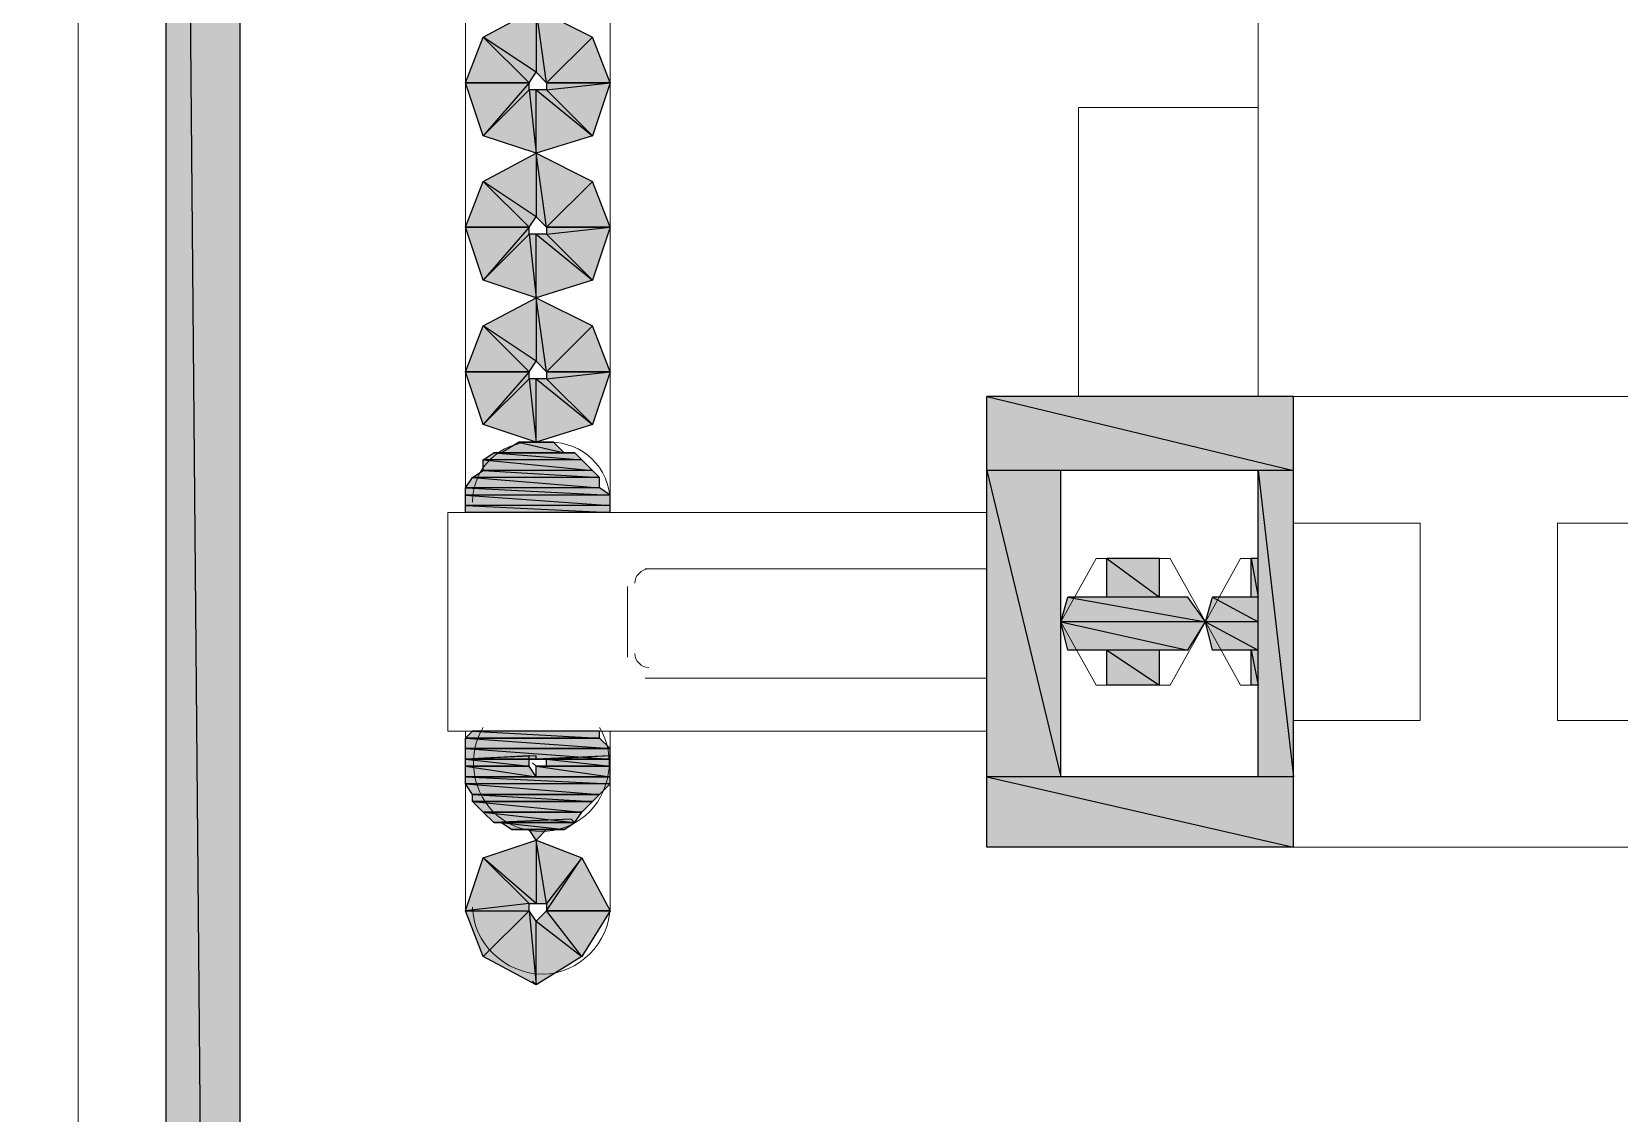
# Model space of a CAD drawing. Header units: millimetres. Extents: x 50 to 186, y -32 to 33.
# Drawn here: x 116.082 to 116.711, y -14.921 to -14.493 of the extents above; entities that cross this region are included whole.
import ezdxf

# ---------------------------------------------------------------- set-up
doc = ezdxf.new("R2010")
doc.units = ezdxf.units.MM
doc.layers.add('Prumada Eletrica', color=40, linetype='Continuous', lineweight=30)

msp = doc.modelspace()

# ---------------------------------------------------------------- hatches: boundary and pattern name
at = {"layer": 'Prumada Eletrica', "true_color": 0x000007}
h = msp.add_hatch(color=7, dxfattribs=at)
h.paths.add_polyline_path([(116.16438, -13.39693), (116.13505, -13.39693), (116.16438, -16.73937)])
h.paths.add_polyline_path([(116.13505, -13.39693), (116.16438, -16.73937), (116.13505, -16.73937)])
h = msp.add_hatch(color=7, dxfattribs=at)
h.paths.add_polyline_path([(116.31104, -14.51294), (116.30406, -14.49478), (116.2859, -14.51294)])
h.paths.add_polyline_path([(116.30406, -14.49478), (116.2859, -14.51294), (116.28171, -14.48361)])
h.paths.add_polyline_path([(116.2859, -14.51294), (116.28171, -14.48361), (116.28171, -14.50875)])
h.paths.add_polyline_path([(116.28171, -14.48361), (116.28171, -14.50875), (116.26076, -14.49478)])
h.paths.add_polyline_path([(116.28171, -14.50875), (116.26076, -14.49478), (116.27892, -14.51294)])
h.paths.add_polyline_path([(116.26076, -14.49478), (116.27892, -14.51294), (116.25378, -14.51294)])
h = msp.add_hatch(color=7, dxfattribs=at)
h.paths.add_polyline_path([(116.25378, -14.51294), (116.27892, -14.51294), (116.26076, -14.53389)])
h.paths.add_polyline_path([(116.27892, -14.51294), (116.26076, -14.53389), (116.27892, -14.51573)])
h.paths.add_polyline_path([(116.26076, -14.53389), (116.27892, -14.51573), (116.28171, -14.54087)])
h.paths.add_polyline_path([(116.27892, -14.51573), (116.28171, -14.54087), (116.28171, -14.51573)])
h.paths.add_polyline_path([(116.28171, -14.54087), (116.28171, -14.51573), (116.30406, -14.53389)])
h.paths.add_polyline_path([(116.28171, -14.51573), (116.30406, -14.53389), (116.2859, -14.51573)])
h.paths.add_polyline_path([(116.30406, -14.53389), (116.2859, -14.51573), (116.31104, -14.51294)])
h.paths.add_polyline_path([(116.2859, -14.51573), (116.31104, -14.51294), (116.2859, -14.51294)])
h = msp.add_hatch(color=7, dxfattribs=at)
h.paths.add_polyline_path([(116.31104, -14.5702), (116.30406, -14.55205), (116.2859, -14.5702)])
h.paths.add_polyline_path([(116.30406, -14.55205), (116.2859, -14.5702), (116.28171, -14.54087)])
h.paths.add_polyline_path([(116.2859, -14.5702), (116.28171, -14.54087), (116.28171, -14.56601)])
h.paths.add_polyline_path([(116.28171, -14.54087), (116.28171, -14.56601), (116.26076, -14.55205)])
h.paths.add_polyline_path([(116.28171, -14.56601), (116.26076, -14.55205), (116.27892, -14.5702)])
h.paths.add_polyline_path([(116.26076, -14.55205), (116.27892, -14.5702), (116.25378, -14.5702)])
h = msp.add_hatch(color=7, dxfattribs=at)
h.paths.add_polyline_path([(116.25378, -14.5702), (116.27892, -14.5702), (116.26076, -14.59116)])
h.paths.add_polyline_path([(116.27892, -14.5702), (116.26076, -14.59116), (116.27892, -14.573)])
h.paths.add_polyline_path([(116.26076, -14.59116), (116.27892, -14.573), (116.28171, -14.59814)])
h.paths.add_polyline_path([(116.27892, -14.573), (116.28171, -14.59814), (116.28171, -14.573)])
h.paths.add_polyline_path([(116.28171, -14.59814), (116.28171, -14.573), (116.30406, -14.59116)])
h.paths.add_polyline_path([(116.28171, -14.573), (116.30406, -14.59116), (116.2859, -14.573)])
h.paths.add_polyline_path([(116.30406, -14.59116), (116.2859, -14.573), (116.31104, -14.5702)])
h.paths.add_polyline_path([(116.2859, -14.573), (116.31104, -14.5702), (116.2859, -14.5702)])
h = msp.add_hatch(color=7, dxfattribs=at)
h.paths.add_polyline_path([(116.31104, -14.62747), (116.30406, -14.60931), (116.2859, -14.62747)])
h.paths.add_polyline_path([(116.30406, -14.60931), (116.2859, -14.62747), (116.28171, -14.59814)])
h.paths.add_polyline_path([(116.2859, -14.62747), (116.28171, -14.59814), (116.28171, -14.62328)])
h.paths.add_polyline_path([(116.28171, -14.59814), (116.28171, -14.62328), (116.26076, -14.60931)])
h.paths.add_polyline_path([(116.28171, -14.62328), (116.26076, -14.60931), (116.27892, -14.62747)])
h.paths.add_polyline_path([(116.26076, -14.60931), (116.27892, -14.62747), (116.25378, -14.62747)])
h = msp.add_hatch(color=7, dxfattribs=at)
h.paths.add_polyline_path([(116.25378, -14.62747), (116.27892, -14.62747), (116.26076, -14.64842)])
h.paths.add_polyline_path([(116.27892, -14.62747), (116.26076, -14.64842), (116.27892, -14.63027)])
h.paths.add_polyline_path([(116.26076, -14.64842), (116.27892, -14.63027), (116.28171, -14.65541)])
h.paths.add_polyline_path([(116.27892, -14.63027), (116.28171, -14.65541), (116.28171, -14.63027)])
h.paths.add_polyline_path([(116.28171, -14.65541), (116.28171, -14.63027), (116.30406, -14.64842)])
h.paths.add_polyline_path([(116.28171, -14.63027), (116.30406, -14.64842), (116.2859, -14.63027)])
h.paths.add_polyline_path([(116.30406, -14.64842), (116.2859, -14.63027), (116.31104, -14.62747)])
h.paths.add_polyline_path([(116.2859, -14.63027), (116.31104, -14.62747), (116.2859, -14.62747)])
h = msp.add_hatch(color=7, dxfattribs=at)
h.paths.add_polyline_path([(116.58201, -14.63725), (116.4605, -14.63725), (116.58201, -14.66658)])
h.paths.add_polyline_path([(116.4605, -14.63725), (116.58201, -14.66658), (116.4605, -14.66658)])
h = msp.add_hatch(color=7, dxfattribs=at)
h.paths.add_polyline_path([(116.29708, -14.6596), (116.26495, -14.6596), (116.29987, -14.66239)])
h.paths.add_polyline_path([(116.26495, -14.6596), (116.29987, -14.66239), (116.26076, -14.66239)])
h = msp.add_hatch(color=7, dxfattribs=at)
h.paths.add_polyline_path([(116.28869, -14.65541), (116.27473, -14.65541), (116.29289, -14.6596)])
h.paths.add_polyline_path([(116.27473, -14.65541), (116.29289, -14.6596), (116.26774, -14.6596)])
h = msp.add_hatch(color=7, dxfattribs=at)
h.paths.add_polyline_path([(116.30406, -14.66658), (116.26076, -14.66658), (116.30685, -14.66937)])
h.paths.add_polyline_path([(116.26076, -14.66658), (116.30685, -14.66937), (116.25657, -14.66937)])
h = msp.add_hatch(color=7, dxfattribs=at)
h.paths.add_polyline_path([(116.29987, -14.66239), (116.26076, -14.66239), (116.30406, -14.66658)])
h.paths.add_polyline_path([(116.26076, -14.66239), (116.30406, -14.66658), (116.26076, -14.66658)])
h = msp.add_hatch(color=7, dxfattribs=at)
h.paths.add_polyline_path([(116.48983, -14.66658), (116.4605, -14.66658), (116.48983, -14.7881)])
h.paths.add_polyline_path([(116.4605, -14.66658), (116.48983, -14.7881), (116.4605, -14.7881)])
h = msp.add_hatch(color=7, dxfattribs=at)
h.paths.add_polyline_path([(116.58201, -14.66658), (116.56805, -14.66658), (116.58201, -14.7881)])
h.paths.add_polyline_path([(116.56805, -14.66658), (116.58201, -14.7881), (116.56805, -14.7881)])
h = msp.add_hatch(color=7, dxfattribs=at)
h.paths.add_polyline_path([(116.30685, -14.66937), (116.25657, -14.66937), (116.30685, -14.67356)])
h.paths.add_polyline_path([(116.25657, -14.66937), (116.30685, -14.67356), (116.25378, -14.67356)])
h = msp.add_hatch(color=7, dxfattribs=at)
h.paths.add_polyline_path([(116.30685, -14.67356), (116.25378, -14.67356), (116.31104, -14.67636)])
h.paths.add_polyline_path([(116.25378, -14.67356), (116.31104, -14.67636), (116.25378, -14.67636)])
h = msp.add_hatch(color=7, dxfattribs=at)
h.paths.add_polyline_path([(116.31104, -14.67636), (116.25378, -14.67636), (116.31104, -14.68055)])
h.paths.add_polyline_path([(116.25378, -14.67636), (116.31104, -14.68055), (116.25378, -14.68055)])
h = msp.add_hatch(color=7, dxfattribs=at)
h.paths.add_polyline_path([(116.31104, -14.68055), (116.25378, -14.68055), (116.31104, -14.68334)])
h.paths.add_polyline_path([(116.25378, -14.68055), (116.31104, -14.68334), (116.25378, -14.68334)])
h = msp.add_hatch(color=7, dxfattribs=at)
h.paths.add_polyline_path([(116.52894, -14.7015), (116.50799, -14.7015), (116.52894, -14.71686)])
h.paths.add_polyline_path([(116.50799, -14.7015), (116.52894, -14.71686), (116.50799, -14.71686)])
h = msp.add_hatch(color=7, dxfattribs=at)
h.paths.add_polyline_path([(116.56805, -14.7015), (116.56525, -14.7015), (116.56805, -14.71686)])
h.paths.add_polyline_path([(116.56525, -14.7015), (116.56805, -14.71686), (116.56525, -14.71686)])
h = msp.add_hatch(color=7, dxfattribs=at)
h.paths.add_polyline_path([(116.54011, -14.71686), (116.49262, -14.71686), (116.5471, -14.72664)])
h.paths.add_polyline_path([(116.49262, -14.71686), (116.5471, -14.72664), (116.48983, -14.72664)])
h = msp.add_hatch(color=7, dxfattribs=at)
h.paths.add_polyline_path([(116.56805, -14.71686), (116.54989, -14.71686), (116.56805, -14.72664)])
h.paths.add_polyline_path([(116.54989, -14.71686), (116.56805, -14.72664), (116.5471, -14.72664)])
h = msp.add_hatch(color=7, dxfattribs=at)
h.paths.add_polyline_path([(116.5471, -14.72664), (116.48983, -14.72664), (116.54011, -14.73782)])
h.paths.add_polyline_path([(116.48983, -14.72664), (116.54011, -14.73782), (116.49262, -14.73782)])
h = msp.add_hatch(color=7, dxfattribs=at)
h.paths.add_polyline_path([(116.56805, -14.72664), (116.5471, -14.72664), (116.56805, -14.73782)])
h.paths.add_polyline_path([(116.5471, -14.72664), (116.56805, -14.73782), (116.54989, -14.73782)])
h = msp.add_hatch(color=7, dxfattribs=at)
h.paths.add_polyline_path([(116.52894, -14.73782), (116.50799, -14.73782), (116.52894, -14.75178)])
h.paths.add_polyline_path([(116.50799, -14.73782), (116.52894, -14.75178), (116.50799, -14.75178)])
h = msp.add_hatch(color=7, dxfattribs=at)
h.paths.add_polyline_path([(116.56805, -14.73782), (116.56525, -14.73782), (116.56805, -14.75178)])
h.paths.add_polyline_path([(116.56525, -14.73782), (116.56805, -14.75178), (116.56525, -14.75178)])
h = msp.add_hatch(color=7, dxfattribs=at)
h.paths.add_polyline_path([(116.30685, -14.76994), (116.25657, -14.76994), (116.30685, -14.77273)])
h.paths.add_polyline_path([(116.25657, -14.76994), (116.30685, -14.77273), (116.25378, -14.77273)])
h.paths.add_polyline_path([(116.30685, -14.77273), (116.25378, -14.77273)])
h.paths.add_polyline_path([(116.25378, -14.77273), (116.30685, -14.77273)])
h = msp.add_hatch(color=7, dxfattribs=at)
h.paths.add_polyline_path([(116.30685, -14.77273), (116.25378, -14.77273), (116.31104, -14.77692)])
h.paths.add_polyline_path([(116.25378, -14.77273), (116.31104, -14.77692), (116.25378, -14.77692)])
h.paths.add_polyline_path([(116.31104, -14.77692), (116.25378, -14.77692)])
h.paths.add_polyline_path([(116.25378, -14.77692), (116.31104, -14.77692)])
h = msp.add_hatch(color=7, dxfattribs=at)
h.paths.add_polyline_path([(116.31104, -14.77692), (116.25378, -14.77692), (116.31104, -14.78111)])
h.paths.add_polyline_path([(116.25378, -14.77692), (116.31104, -14.78111), (116.25378, -14.78111)])
h = msp.add_hatch(color=7, dxfattribs=at)
h.paths.add_polyline_path([(116.25378, -14.78111), (116.28171, -14.78111), (116.28171, -14.77972)])
h.paths.add_polyline_path([(116.28171, -14.78111), (116.28171, -14.77972), (116.25378, -14.78111)])
h = msp.add_hatch(color=7, dxfattribs=at)
h.paths.add_polyline_path([(116.27892, -14.78111), (116.27892, -14.77972), (116.25378, -14.78111)])
h.paths.add_polyline_path([(116.27892, -14.78111), (116.25378, -14.78111), (116.28171, -14.78111)])
h = msp.add_hatch(color=7, dxfattribs=at)
h.paths.add_polyline_path([(116.25378, -14.78111), (116.27892, -14.78111), (116.27892, -14.77972)])
h.paths.add_polyline_path([(116.27892, -14.78111), (116.27892, -14.77972), (116.25378, -14.78111)])
h = msp.add_hatch(color=7, dxfattribs=at)
h.paths.add_polyline_path([(116.25378, -14.78111), (116.27892, -14.78111), (116.27892, -14.77972)])
h.paths.add_polyline_path([(116.27892, -14.78111), (116.27892, -14.77972), (116.25378, -14.78111)])
h = msp.add_hatch(color=7, dxfattribs=at)
h.paths.add_polyline_path([(116.25378, -14.78111), (116.27892, -14.78111), (116.27892, -14.77972)])
h.paths.add_polyline_path([(116.27892, -14.78111), (116.27892, -14.77972), (116.25378, -14.78111)])
h = msp.add_hatch(color=7, dxfattribs=at)
h.paths.add_polyline_path([(116.25378, -14.78111), (116.27892, -14.78111), (116.27892, -14.77972)])
h.paths.add_polyline_path([(116.27892, -14.78111), (116.27892, -14.77972), (116.25378, -14.78111)])
h.paths.add_polyline_path([(116.27892, -14.78111), (116.25378, -14.78111)])
h.paths.add_polyline_path([(116.25378, -14.78111), (116.27892, -14.78111), (116.27892, -14.77972)])
h = msp.add_hatch(color=7, dxfattribs=at)
h.paths.add_polyline_path([(116.25378, -14.78111), (116.27892, -14.78111), (116.27892, -14.77972)])
h.paths.add_polyline_path([(116.27892, -14.78111), (116.27892, -14.77972), (116.25378, -14.78111)])
h = msp.add_hatch(color=7, dxfattribs=at)
h.paths.add_polyline_path([(116.28171, -14.78111), (116.31104, -14.78111), (116.31104, -14.77972)])
h.paths.add_polyline_path([(116.31104, -14.78111), (116.31104, -14.77972), (116.28171, -14.78111)])
h = msp.add_hatch(color=7, dxfattribs=at)
h.paths.add_polyline_path([(116.28171, -14.78111), (116.31104, -14.78111), (116.31104, -14.77972)])
h.paths.add_polyline_path([(116.31104, -14.78111), (116.31104, -14.77972), (116.28171, -14.78111)])
h = msp.add_hatch(color=7, dxfattribs=at)
h.paths.add_polyline_path([(116.28171, -14.78111), (116.31104, -14.78111), (116.31104, -14.77972)])
h.paths.add_polyline_path([(116.31104, -14.78111), (116.31104, -14.77972), (116.28171, -14.78111)])
h = msp.add_hatch(color=7, dxfattribs=at)
h.paths.add_polyline_path([(116.2859, -14.78111), (116.31104, -14.78111), (116.31104, -14.77972)])
h.paths.add_polyline_path([(116.31104, -14.78111), (116.31104, -14.77972), (116.2859, -14.78111)])
h = msp.add_hatch(color=7, dxfattribs=at)
h.paths.add_polyline_path([(116.2859, -14.78111), (116.31104, -14.78111), (116.31104, -14.77972)])
h.paths.add_polyline_path([(116.31104, -14.78111), (116.31104, -14.77972), (116.2859, -14.78111)])
h = msp.add_hatch(color=7, dxfattribs=at)
h.paths.add_polyline_path([(116.2859, -14.78111), (116.31104, -14.78111), (116.31104, -14.77972)])
h.paths.add_polyline_path([(116.31104, -14.78111), (116.31104, -14.77972), (116.2859, -14.78111)])
h = msp.add_hatch(color=7, dxfattribs=at)
h.paths.add_polyline_path([(116.27892, -14.78111), (116.25378, -14.78111), (116.27892, -14.78391)])
h.paths.add_polyline_path([(116.25378, -14.78111), (116.27892, -14.78391), (116.25378, -14.78391)])
h = msp.add_hatch(color=7, dxfattribs=at)
h.paths.add_polyline_path([(116.27892, -14.78391), (116.25378, -14.78391), (116.28171, -14.7881)])
h.paths.add_polyline_path([(116.25378, -14.78391), (116.28171, -14.7881), (116.25378, -14.7881)])
h = msp.add_hatch(color=7, dxfattribs=at)
h.paths.add_polyline_path([(116.31104, -14.78391), (116.28171, -14.78391), (116.31104, -14.7881)])
h.paths.add_polyline_path([(116.28171, -14.78391), (116.31104, -14.7881), (116.28171, -14.7881)])
h = msp.add_hatch(color=7, dxfattribs=at)
h.paths.add_polyline_path([(116.31104, -14.78111), (116.2859, -14.78111), (116.31104, -14.78391)])
h.paths.add_polyline_path([(116.2859, -14.78111), (116.31104, -14.78391), (116.2859, -14.78391)])
h = msp.add_hatch(color=7, dxfattribs=at)
h.paths.add_polyline_path([(116.31104, -14.7881), (116.25378, -14.7881), (116.31104, -14.79089)])
h.paths.add_polyline_path([(116.25378, -14.7881), (116.31104, -14.79089), (116.25378, -14.79089)])
h = msp.add_hatch(color=7, dxfattribs=at)
h.paths.add_polyline_path([(116.31104, -14.79089), (116.25378, -14.79089), (116.30685, -14.79508)])
h.paths.add_polyline_path([(116.25378, -14.79089), (116.30685, -14.79508), (116.25657, -14.79508)])
h.paths.add_polyline_path([(116.30685, -14.79508), (116.25657, -14.79508)])
h.paths.add_polyline_path([(116.25657, -14.79508), (116.30685, -14.79508)])
h = msp.add_hatch(color=7, dxfattribs=at)
h.paths.add_polyline_path([(116.58201, -14.7881), (116.4605, -14.7881), (116.58201, -14.81603)])
h.paths.add_polyline_path([(116.4605, -14.7881), (116.58201, -14.81603), (116.4605, -14.81603)])
h = msp.add_hatch(color=7, dxfattribs=at)
h.paths.add_polyline_path([(116.30685, -14.79508), (116.25657, -14.79508), (116.30406, -14.79788)])
h.paths.add_polyline_path([(116.25657, -14.79508), (116.30406, -14.79788), (116.25657, -14.79788)])
h.paths.add_polyline_path([(116.30406, -14.79788), (116.25657, -14.79788)])
h.paths.add_polyline_path([(116.25657, -14.79788), (116.30406, -14.79788)])
h = msp.add_hatch(color=7, dxfattribs=at)
h.paths.add_polyline_path([(116.30406, -14.79788), (116.25657, -14.79788), (116.29987, -14.80207)])
h.paths.add_polyline_path([(116.25657, -14.79788), (116.29987, -14.80207), (116.26076, -14.80207)])
h.paths.add_polyline_path([(116.29987, -14.80207), (116.26076, -14.80207)])
h.paths.add_polyline_path([(116.26076, -14.80207), (116.29987, -14.80207)])
h = msp.add_hatch(color=7, dxfattribs=at)
h.paths.add_polyline_path([(116.29987, -14.80207), (116.26076, -14.80207), (116.29708, -14.80626)])
h.paths.add_polyline_path([(116.26076, -14.80207), (116.29708, -14.80626), (116.26495, -14.80626)])
h.paths.add_polyline_path([(116.29708, -14.80626), (116.26495, -14.80626), (116.26774, -14.80626)])
msp.add_hatch(color=7, dxfattribs=at).paths.add_polyline_path([(116.26495, -14.80626), (116.29708, -14.80626), (116.29568, -14.80486)])
h = msp.add_hatch(color=7, dxfattribs=at)
h.paths.add_polyline_path([(116.29708, -14.80626), (116.26774, -14.80626), (116.29289, -14.80905)])
h.paths.add_polyline_path([(116.26774, -14.80626), (116.29289, -14.80905), (116.27193, -14.80905)])
h.paths.add_polyline_path([(116.29289, -14.80905), (116.27193, -14.80905)])
h.paths.add_polyline_path([(116.27193, -14.80905), (116.29289, -14.80905)])
h = msp.add_hatch(color=7, dxfattribs=at)
h.paths.add_polyline_path([(116.27473, -14.80905), (116.27892, -14.80905), (116.2859, -14.80905)])
h.paths.add_polyline_path([(116.27892, -14.80905), (116.2859, -14.80905), (116.28171, -14.81324)])
h = msp.add_hatch(color=7, dxfattribs=at)
h.paths.add_polyline_path([(116.31104, -14.84118), (116.2859, -14.84118), (116.29987, -14.82022)])
h.paths.add_polyline_path([(116.2859, -14.84118), (116.29987, -14.82022), (116.2859, -14.83838)])
h.paths.add_polyline_path([(116.29987, -14.82022), (116.2859, -14.83838), (116.28171, -14.81324)])
h.paths.add_polyline_path([(116.2859, -14.83838), (116.28171, -14.81324), (116.28171, -14.83838)])
h.paths.add_polyline_path([(116.28171, -14.81324), (116.28171, -14.83838), (116.26076, -14.82022)])
h.paths.add_polyline_path([(116.28171, -14.83838), (116.26076, -14.82022), (116.27892, -14.83838)])
h.paths.add_polyline_path([(116.26076, -14.82022), (116.27892, -14.83838), (116.25378, -14.84118)])
h.paths.add_polyline_path([(116.27892, -14.83838), (116.25378, -14.84118), (116.27892, -14.84118)])
h.paths.add_polyline_path([(116.25378, -14.84118), (116.27892, -14.84118), (116.26076, -14.85933)])
h = msp.add_hatch(color=7, dxfattribs=at)
h.paths.add_polyline_path([(116.26076, -14.85933), (116.27892, -14.84118), (116.28171, -14.87051)])
h.paths.add_polyline_path([(116.27892, -14.84118), (116.28171, -14.87051), (116.28171, -14.84537)])
h.paths.add_polyline_path([(116.28171, -14.87051), (116.28171, -14.84537), (116.29987, -14.85933)])
h.paths.add_polyline_path([(116.28171, -14.84537), (116.29987, -14.85933), (116.2859, -14.84118)])
h.paths.add_polyline_path([(116.29987, -14.85933), (116.2859, -14.84118), (116.31104, -14.84118)])

# ---------------------------------------------------------------- linework, layer by layer
at = {"layer": 'Prumada Eletrica', "color": 7, "linetype": 'Continuous', "lineweight": 20, "true_color": 0x000007}
for points in [[(114.24803, -13.03237), (116.10013, -13.03237), (116.10013, -16.73937), (114.24803, -16.73937)], [(116.10013, -13.03237), (117.95223, -13.03237), (117.95223, -16.73937), (116.10013, -16.73937)], [(117.02618, -14.63725), (117.60165, -14.63725), (117.60165, -14.81603), (116.4605, -14.81603), (116.4605, -14.63725)], [(116.58201, -14.76575), (116.6323, -14.76575), (116.6323, -14.68753), (116.58201, -14.68753)], [(116.68677, -14.76575), (116.73566, -14.76575), (116.73566, -14.68753), (116.68677, -14.68753)], [(116.5038, -14.7015), (116.48983, -14.72664), (116.5038, -14.75178), (116.53313, -14.75178), (116.5471, -14.72664), (116.53313, -14.7015)]]:
    msp.add_lwpolyline(points, close=True, dxfattribs=at)
for points in [[(116.16438, -16.73937), (116.16438, -13.18183), (116.16438, -13.18183)], [(116.10013, -13.26144), (116.10013, -16.73937), (114.24803, -16.73937), (114.24803, -13.26144)], [(117.95223, -13.26144), (117.95223, -16.73937), (116.10013, -16.73937), (116.10013, -13.26144)], [(116.13505, -13.39693), (116.13505, -16.73937), (116.16438, -16.73937), (116.12108, -16.73937)], [(116.25378, -14.68334), (116.25378, -13.77545), (116.25378, -13.77545)], [(116.31104, -13.77545), (116.31104, -14.68334), (116.31104, -14.68334)], [(116.56805, -14.63725), (116.56805, -14.29085), (116.56805, -14.29085)], [(116.49681, -14.63725), (116.49681, -14.52271), (116.56805, -14.52271)], [(116.58201, -14.63725), (116.58201, -14.81603), (116.58201, -14.81603)], [(116.2859, -14.65541), (116.28171, -14.65541), (116.27892, -14.65541)], [(116.56805, -14.66658), (116.48983, -14.66658), (116.48983, -14.7881), (116.56805, -14.7881)], [(116.56805, -14.66658), (116.56805, -14.7881), (116.56805, -14.7881)], [(116.4605, -14.68334), (116.24679, -14.68334), (116.24679, -14.76994), (116.4605, -14.76994)], [(116.24679, -14.68334), (116.35434, -14.68334), (116.35434, -14.68334)], [(116.25378, -14.68055), (116.25378, -14.68334), (116.25378, -14.68334)], [(116.31104, -14.68334), (116.31104, -14.68055), (116.31104, -14.68055)], [(116.50799, -14.7015), (116.50799, -14.71686), (116.50799, -14.71686)], [(116.52894, -14.7015), (116.52894, -14.71686), (116.52894, -14.71686)], [(116.56805, -14.7015), (116.56106, -14.7015), (116.5471, -14.72664), (116.56106, -14.75178), (116.56805, -14.75178)], [(116.56106, -14.7015), (116.56525, -14.7015), (116.56525, -14.71686)], [(116.32501, -14.70569), (116.4605, -14.70569), (116.4605, -14.70569)], [(116.31803, -14.74061), (116.31803, -14.71267), (116.31803, -14.71267)], [(116.49262, -14.71686), (116.50799, -14.71686), (116.50799, -14.71686)], [(116.52894, -14.71686), (116.54011, -14.71686), (116.54011, -14.71686)], [(116.54989, -14.71686), (116.56525, -14.71686), (116.56525, -14.71686)], [(116.49262, -14.73782), (116.50799, -14.73782), (116.50799, -14.73782)], [(116.50799, -14.73782), (116.50799, -14.75178), (116.50799, -14.75178)], [(116.52894, -14.73782), (116.52894, -14.75178), (116.52894, -14.75178)], [(116.52894, -14.73782), (116.54011, -14.73782), (116.54011, -14.73782)], [(116.54989, -14.73782), (116.56525, -14.73782), (116.56525, -14.73782)], [(116.56525, -14.73782), (116.56525, -14.75178), (116.56525, -14.75178)], [(116.4605, -14.74899), (116.32501, -14.74899), (116.32501, -14.74899)], [(116.25378, -14.84118), (116.25378, -14.76994), (116.25378, -14.76994)], [(116.31104, -14.76994), (116.31104, -14.84118), (116.31104, -14.84118)], [(116.28171, -14.78391), (116.28031, -14.78251), (116.28031, -14.78251)], [(116.28171, -14.87051), (116.28031, -14.86911), (116.28031, -14.86911)]]:
    msp.add_lwpolyline(points, dxfattribs=at)
at = {"layer": 'Prumada Eletrica', "color": 7, "linetype": 'Continuous', "lineweight": -2, "true_color": 0x000007}
for points in [[(116.16438, -13.39693), (116.13505, -13.39693), (116.16438, -16.73937)], [(116.13505, -13.39693), (116.16438, -16.73937), (116.13505, -16.73937)], [(116.28171, -14.48361), (116.28171, -14.50875), (116.26076, -14.49478)], [(116.30406, -14.49478), (116.2859, -14.51294), (116.28171, -14.48361)], [(116.2859, -14.51294), (116.28171, -14.48361), (116.28171, -14.50875)], [(116.26076, -14.49478), (116.27892, -14.51294), (116.25378, -14.51294)], [(116.28171, -14.50875), (116.26076, -14.49478), (116.27892, -14.51294)], [(116.31104, -14.51294), (116.30406, -14.49478), (116.2859, -14.51294)], [(116.25378, -14.51294), (116.27892, -14.51294), (116.26076, -14.53389)], [(116.27892, -14.51294), (116.26076, -14.53389), (116.27892, -14.51573)], [(116.30406, -14.53389), (116.2859, -14.51573), (116.31104, -14.51294)], [(116.2859, -14.51573), (116.31104, -14.51294), (116.2859, -14.51294)], [(116.26076, -14.53389), (116.27892, -14.51573), (116.28171, -14.54087)], [(116.27892, -14.51573), (116.28171, -14.54087), (116.28171, -14.51573)], [(116.28171, -14.54087), (116.28171, -14.51573), (116.30406, -14.53389)], [(116.28171, -14.51573), (116.30406, -14.53389), (116.2859, -14.51573)], [(116.28171, -14.54087), (116.28171, -14.56601), (116.26076, -14.55205)], [(116.30406, -14.55205), (116.2859, -14.5702), (116.28171, -14.54087)], [(116.2859, -14.5702), (116.28171, -14.54087), (116.28171, -14.56601)], [(116.26076, -14.55205), (116.27892, -14.5702), (116.25378, -14.5702)], [(116.28171, -14.56601), (116.26076, -14.55205), (116.27892, -14.5702)], [(116.31104, -14.5702), (116.30406, -14.55205), (116.2859, -14.5702)], [(116.25378, -14.5702), (116.27892, -14.5702), (116.26076, -14.59116)], [(116.27892, -14.5702), (116.26076, -14.59116), (116.27892, -14.573)], [(116.30406, -14.59116), (116.2859, -14.573), (116.31104, -14.5702)], [(116.2859, -14.573), (116.31104, -14.5702), (116.2859, -14.5702)], [(116.26076, -14.59116), (116.27892, -14.573), (116.28171, -14.59814)], [(116.27892, -14.573), (116.28171, -14.59814), (116.28171, -14.573)], [(116.28171, -14.59814), (116.28171, -14.573), (116.30406, -14.59116)], [(116.28171, -14.573), (116.30406, -14.59116), (116.2859, -14.573)], [(116.28171, -14.59814), (116.28171, -14.62328), (116.26076, -14.60931)], [(116.30406, -14.60931), (116.2859, -14.62747), (116.28171, -14.59814)], [(116.2859, -14.62747), (116.28171, -14.59814), (116.28171, -14.62328)], [(116.26076, -14.60931), (116.27892, -14.62747), (116.25378, -14.62747)], [(116.28171, -14.62328), (116.26076, -14.60931), (116.27892, -14.62747)], [(116.31104, -14.62747), (116.30406, -14.60931), (116.2859, -14.62747)], [(116.25378, -14.62747), (116.27892, -14.62747), (116.26076, -14.64842)], [(116.27892, -14.62747), (116.26076, -14.64842), (116.27892, -14.63027)], [(116.30406, -14.64842), (116.2859, -14.63027), (116.31104, -14.62747)], [(116.2859, -14.63027), (116.31104, -14.62747), (116.2859, -14.62747)], [(116.26076, -14.64842), (116.27892, -14.63027), (116.28171, -14.65541)], [(116.27892, -14.63027), (116.28171, -14.65541), (116.28171, -14.63027)], [(116.28171, -14.65541), (116.28171, -14.63027), (116.30406, -14.64842)], [(116.28171, -14.63027), (116.30406, -14.64842), (116.2859, -14.63027)], [(116.58201, -14.63725), (116.4605, -14.63725), (116.58201, -14.66658)], [(116.4605, -14.63725), (116.58201, -14.66658), (116.4605, -14.66658)], [(116.26495, -14.6596), (116.29987, -14.66239), (116.26076, -14.66239)], [(116.26774, -14.6596), (116.29708, -14.6596), (116.26495, -14.6596)], [(116.29708, -14.6596), (116.26495, -14.6596), (116.29987, -14.66239)], [(116.27473, -14.65541), (116.29289, -14.6596), (116.26774, -14.6596)], [(116.29289, -14.6596), (116.26774, -14.6596), (116.29708, -14.6596)], [(116.27892, -14.65541), (116.28869, -14.65541), (116.27473, -14.65541)], [(116.28869, -14.65541), (116.27473, -14.65541), (116.29289, -14.6596)], [(116.2859, -14.65541), (116.27892, -14.65541), (116.28869, -14.65541)], [(116.26076, -14.66658), (116.30685, -14.66937), (116.25657, -14.66937)], [(116.29987, -14.66239), (116.26076, -14.66239), (116.30406, -14.66658)], [(116.26076, -14.66239), (116.30406, -14.66658), (116.26076, -14.66658)], [(116.30406, -14.66658), (116.26076, -14.66658), (116.30685, -14.66937)], [(116.48983, -14.66658), (116.4605, -14.66658), (116.48983, -14.7881)], [(116.4605, -14.66658), (116.48983, -14.7881), (116.4605, -14.7881)], [(116.58201, -14.66658), (116.56805, -14.66658), (116.58201, -14.7881)], [(116.56805, -14.66658), (116.58201, -14.7881), (116.56805, -14.7881)], [(116.25657, -14.66937), (116.30685, -14.67356), (116.25378, -14.67356)], [(116.30685, -14.66937), (116.25657, -14.66937), (116.30685, -14.67356)], [(116.30685, -14.67356), (116.25378, -14.67356), (116.31104, -14.67636)], [(116.25378, -14.67356), (116.31104, -14.67636), (116.25378, -14.67636)], [(116.31104, -14.67636), (116.25378, -14.67636), (116.31104, -14.68055)], [(116.25378, -14.67636), (116.31104, -14.68055), (116.25378, -14.68055)], [(116.31104, -14.68055), (116.25378, -14.68055), (116.31104, -14.68334)], [(116.25378, -14.68055), (116.31104, -14.68334), (116.25378, -14.68334)], [(116.52894, -14.7015), (116.50799, -14.7015), (116.52894, -14.71686)], [(116.50799, -14.7015), (116.52894, -14.71686), (116.50799, -14.71686)], [(116.56805, -14.7015), (116.56525, -14.7015), (116.56805, -14.71686)], [(116.56525, -14.7015), (116.56805, -14.71686), (116.56525, -14.71686)], [(116.49262, -14.71686), (116.5471, -14.72664), (116.48983, -14.72664)], [(116.54011, -14.71686), (116.49262, -14.71686), (116.5471, -14.72664)], [(116.54989, -14.71686), (116.56805, -14.72664), (116.5471, -14.72664)], [(116.56805, -14.71686), (116.54989, -14.71686), (116.56805, -14.72664)], [(116.5471, -14.72664), (116.48983, -14.72664), (116.54011, -14.73782)], [(116.48983, -14.72664), (116.54011, -14.73782), (116.49262, -14.73782)], [(116.56805, -14.72664), (116.5471, -14.72664), (116.56805, -14.73782)], [(116.5471, -14.72664), (116.56805, -14.73782), (116.54989, -14.73782)], [(116.52894, -14.73782), (116.50799, -14.73782), (116.52894, -14.75178)], [(116.50799, -14.73782), (116.52894, -14.75178), (116.50799, -14.75178)], [(116.56805, -14.73782), (116.56525, -14.73782), (116.56805, -14.75178)], [(116.56525, -14.73782), (116.56805, -14.75178), (116.56525, -14.75178)], [(116.25657, -14.76994), (116.30685, -14.77273), (116.25378, -14.77273)], [(116.30685, -14.77273), (116.25378, -14.77273)], [(116.25378, -14.77273), (116.30685, -14.77273), (116.30685, -14.77273)], [(116.30685, -14.77273), (116.25378, -14.77273), (116.31104, -14.77692)], [(116.25378, -14.77273), (116.31104, -14.77692), (116.25378, -14.77692)], [(116.30685, -14.76994), (116.25657, -14.76994), (116.30685, -14.77273)], [(116.31104, -14.77692), (116.25378, -14.77692)], [(116.25378, -14.77692), (116.31104, -14.77692), (116.31104, -14.77692)], [(116.31104, -14.77692), (116.25378, -14.77692), (116.31104, -14.78111)], [(116.25378, -14.77692), (116.31104, -14.78111), (116.25378, -14.78111)], [(116.25378, -14.78111), (116.28171, -14.78111), (116.28171, -14.77972)], [(116.28171, -14.78111), (116.28171, -14.77972), (116.25378, -14.78111)], [(116.27892, -14.78111), (116.27892, -14.77972), (116.25378, -14.78111)], [(116.25378, -14.78111), (116.27892, -14.78111), (116.27892, -14.77972)], [(116.27892, -14.78111), (116.27892, -14.77972), (116.25378, -14.78111)], [(116.25378, -14.78111), (116.27892, -14.78111), (116.27892, -14.77972)], [(116.27892, -14.78111), (116.27892, -14.77972), (116.25378, -14.78111)], [(116.25378, -14.78111), (116.27892, -14.78111), (116.27892, -14.77972)], [(116.27892, -14.78111), (116.27892, -14.77972), (116.25378, -14.78111)], [(116.25378, -14.78111), (116.27892, -14.78111), (116.27892, -14.77972)], [(116.27892, -14.78111), (116.27892, -14.77972), (116.25378, -14.78111)], [(116.25378, -14.78111), (116.27892, -14.78111), (116.27892, -14.77972)], [(116.25378, -14.78111), (116.27892, -14.78111), (116.27892, -14.77972)], [(116.27892, -14.78111), (116.27892, -14.77972), (116.25378, -14.78111)], [(116.28171, -14.78111), (116.31104, -14.78111), (116.31104, -14.77972)], [(116.31104, -14.78111), (116.31104, -14.77972), (116.28171, -14.78111)], [(116.28171, -14.78111), (116.31104, -14.78111), (116.31104, -14.77972)], [(116.31104, -14.78111), (116.31104, -14.77972), (116.28171, -14.78111)], [(116.28171, -14.78111), (116.31104, -14.78111), (116.31104, -14.77972)], [(116.31104, -14.78111), (116.31104, -14.77972), (116.28171, -14.78111)], [(116.2859, -14.78111), (116.31104, -14.78111), (116.31104, -14.77972)], [(116.31104, -14.78111), (116.31104, -14.77972), (116.2859, -14.78111)], [(116.2859, -14.78111), (116.31104, -14.78111), (116.31104, -14.77972)], [(116.31104, -14.78111), (116.31104, -14.77972), (116.2859, -14.78111)], [(116.2859, -14.78111), (116.31104, -14.78111), (116.31104, -14.77972)], [(116.31104, -14.78111), (116.31104, -14.77972), (116.2859, -14.78111)], [(116.27892, -14.78111), (116.25378, -14.78111), (116.28171, -14.78111)], [(116.27892, -14.78111), (116.25378, -14.78111)], [(116.27892, -14.78111), (116.25378, -14.78111), (116.27892, -14.78391)], [(116.25378, -14.78111), (116.27892, -14.78391), (116.25378, -14.78391)], [(116.25378, -14.78391), (116.27892, -14.78391), (116.27892, -14.78391)], [(116.27892, -14.78391), (116.27892, -14.78391), (116.25378, -14.78391)], [(116.27892, -14.78391), (116.25378, -14.78391)], [(116.25378, -14.78391), (116.27892, -14.78391), (116.27892, -14.78391)], [(116.25378, -14.78391), (116.27892, -14.78391), (116.27892, -14.78391)], [(116.27892, -14.78391), (116.27892, -14.78391), (116.25378, -14.78391)], [(116.25378, -14.78391), (116.27892, -14.78391), (116.27892, -14.78391)], [(116.27892, -14.78391), (116.27892, -14.78391), (116.25378, -14.78391)], [(116.25378, -14.78391), (116.27892, -14.78391), (116.27892, -14.78391)], [(116.27892, -14.78391), (116.27892, -14.78391), (116.25378, -14.78391)], [(116.25378, -14.78391), (116.27892, -14.78391), (116.27892, -14.78391)], [(116.27892, -14.78391), (116.27892, -14.78391), (116.25378, -14.78391)], [(116.25378, -14.78391), (116.27892, -14.78391), (116.27892, -14.78391)], [(116.27892, -14.78391), (116.27892, -14.78391), (116.25378, -14.78391)], [(116.27892, -14.78391), (116.25378, -14.78391), (116.28171, -14.7881)], [(116.25378, -14.78391), (116.28171, -14.7881), (116.25378, -14.7881)], [(116.31104, -14.78111), (116.28171, -14.78111)], [(116.28171, -14.78111), (116.31104, -14.78111), (116.2859, -14.78111)], [(116.2859, -14.78391), (116.31104, -14.78391), (116.28171, -14.78391)], [(116.28171, -14.78391), (116.31104, -14.78391), (116.31104, -14.78391)], [(116.31104, -14.78391), (116.31104, -14.78391), (116.28171, -14.78391)], [(116.31104, -14.78391), (116.28171, -14.78391), (116.31104, -14.7881)], [(116.28171, -14.78391), (116.31104, -14.7881), (116.28171, -14.7881)], [(116.31104, -14.78111), (116.2859, -14.78111), (116.31104, -14.78391)], [(116.2859, -14.78111), (116.31104, -14.78391), (116.2859, -14.78391)], [(116.2859, -14.78391), (116.31104, -14.78391), (116.31104, -14.78391)], [(116.31104, -14.78391), (116.31104, -14.78391), (116.2859, -14.78391)], [(116.2859, -14.78391), (116.31104, -14.78391), (116.31104, -14.78391)], [(116.31104, -14.78391), (116.31104, -14.78391), (116.2859, -14.78391)], [(116.2859, -14.78391), (116.31104, -14.78391), (116.31104, -14.78391)], [(116.31104, -14.78391), (116.31104, -14.78391), (116.2859, -14.78391)], [(116.31104, -14.78391), (116.2859, -14.78391)], [(116.2859, -14.78391), (116.31104, -14.78391), (116.31104, -14.78391)], [(116.2859, -14.78391), (116.31104, -14.78391), (116.31104, -14.78391)], [(116.31104, -14.78391), (116.31104, -14.78391), (116.2859, -14.78391)], [(116.31104, -14.78391), (116.2859, -14.78391)], [(116.25378, -14.7881), (116.28171, -14.7881), (116.28171, -14.7881)], [(116.28171, -14.7881), (116.28171, -14.7881), (116.25378, -14.7881)], [(116.25378, -14.7881), (116.31104, -14.7881), (116.31104, -14.7881)], [(116.31104, -14.7881), (116.31104, -14.7881), (116.25378, -14.7881)], [(116.31104, -14.7881), (116.25378, -14.7881), (116.31104, -14.79089)], [(116.25378, -14.7881), (116.31104, -14.79089), (116.25378, -14.79089)], [(116.31104, -14.79089), (116.25378, -14.79089), (116.30685, -14.79508)], [(116.25378, -14.79089), (116.30685, -14.79508), (116.25657, -14.79508)], [(116.28171, -14.7881), (116.31104, -14.7881), (116.31104, -14.7881)], [(116.31104, -14.7881), (116.31104, -14.7881), (116.28171, -14.7881)], [(116.58201, -14.7881), (116.4605, -14.7881), (116.58201, -14.81603)], [(116.4605, -14.7881), (116.58201, -14.81603), (116.4605, -14.81603)], [(116.30685, -14.79508), (116.25657, -14.79508)], [(116.25657, -14.79508), (116.30685, -14.79508), (116.30685, -14.79508)], [(116.30685, -14.79508), (116.25657, -14.79508), (116.30406, -14.79788)], [(116.25657, -14.79508), (116.30406, -14.79788), (116.25657, -14.79788)], [(116.30406, -14.79788), (116.25657, -14.79788)], [(116.25657, -14.79788), (116.30406, -14.79788), (116.30406, -14.79788)], [(116.30406, -14.79788), (116.25657, -14.79788), (116.29987, -14.80207)], [(116.25657, -14.79788), (116.29987, -14.80207), (116.26076, -14.80207)], [(116.29987, -14.80207), (116.26076, -14.80207)], [(116.26076, -14.80207), (116.29987, -14.80207), (116.29987, -14.80207)], [(116.29987, -14.80207), (116.26076, -14.80207), (116.29708, -14.80626)], [(116.26076, -14.80207), (116.29708, -14.80626), (116.26495, -14.80626)], [(116.26495, -14.80626), (116.29708, -14.80626), (116.29568, -14.80486)], [(116.29708, -14.80626), (116.26495, -14.80626), (116.26774, -14.80626)], [(116.29708, -14.80626), (116.26774, -14.80626), (116.29289, -14.80905)], [(116.26774, -14.80626), (116.29289, -14.80905), (116.27193, -14.80905)], [(116.29289, -14.80905), (116.27193, -14.80905)], [(116.27193, -14.80905), (116.29289, -14.80905), (116.29289, -14.80905)], [(116.29289, -14.80905), (116.27193, -14.80905), (116.2859, -14.80905)], [(116.27193, -14.80905), (116.2859, -14.80905), (116.27473, -14.80905)], [(116.27473, -14.80905), (116.27892, -14.80905), (116.2859, -14.80905)], [(116.27473, -14.80905), (116.2859, -14.80905), (116.2859, -14.80905)], [(116.27892, -14.80905), (116.2859, -14.80905), (116.28171, -14.81324)], [(116.28171, -14.81324), (116.28171, -14.83838), (116.26076, -14.82022)], [(116.29987, -14.82022), (116.2859, -14.83838), (116.28171, -14.81324)], [(116.2859, -14.83838), (116.28171, -14.81324), (116.28171, -14.83838)], [(116.26076, -14.82022), (116.27892, -14.83838), (116.25378, -14.84118)], [(116.28171, -14.83838), (116.26076, -14.82022), (116.27892, -14.83838)], [(116.31104, -14.84118), (116.2859, -14.84118), (116.29987, -14.82022)], [(116.2859, -14.84118), (116.29987, -14.82022), (116.2859, -14.83838)], [(116.27892, -14.83838), (116.25378, -14.84118), (116.27892, -14.84118)], [(116.25378, -14.84118), (116.27892, -14.84118), (116.26076, -14.85933)], [(116.26076, -14.85933), (116.27892, -14.84118), (116.28171, -14.87051)], [(116.27892, -14.84118), (116.28171, -14.87051), (116.28171, -14.84537)], [(116.28171, -14.84537), (116.29987, -14.85933), (116.2859, -14.84118)], [(116.29987, -14.85933), (116.2859, -14.84118), (116.31104, -14.84118)], [(116.28171, -14.87051), (116.28171, -14.84537), (116.29987, -14.85933)]]:
    msp.add_lwpolyline(points, close=True, dxfattribs=at)
at = {"layer": 'Prumada Eletrica', "color": 7, "linetype": 'Continuous', "lineweight": 20, "true_color": 0x000007}
for points, knots in [([(116.77058, -13.45), (116.53592, -13.57013), (116.4144, -13.83551), (116.47726, -14.09112), (116.47726, -14.09112), (116.53871, -14.34672), (116.76778, -14.5269), (117.03177, -14.5269), (117.03177, -14.5269), (117.29436, -14.5269), (117.52343, -14.34672), (117.58489, -14.09112), (117.58489, -14.09112), (117.64774, -13.83551), (117.52622, -13.57013), (117.29296, -13.45)], [0, 0, 0, 0, 0.0625, 0.0625, 0.0625, 0.062501, 0.125, 0.125, 0.125, 0.125001, 0.1875, 0.1875, 0.1875, 0.187501, 1, 1, 1, 1]), ([(116.26076, -14.76854), (116.25378, -14.77972), (116.25657, -14.79508), (116.26635, -14.80346), (116.26635, -14.80346), (116.27612, -14.81184), (116.29149, -14.81184), (116.30127, -14.80346), (116.30127, -14.80346), (116.31104, -14.79508), (116.31384, -14.77972), (116.30685, -14.76854)], [0, 0, 0, 0, 0.083333, 0.083333, 0.083333, 0.083334, 0.166667, 0.166667, 0.166667, 0.166668, 1, 1, 1, 1])]:
    msp.add_open_spline(points, degree=3, knots=knots, dxfattribs=at)
for points in [[(116.28031, -14.65541), (116.26774, -14.65541), (116.25657, -14.66518), (116.25657, -14.67915)], [(116.31104, -14.67915), (116.31104, -14.66518), (116.29987, -14.65541), (116.2873, -14.65541)], [(116.32641, -14.70569), (116.32361, -14.70569), (116.32082, -14.70848), (116.32082, -14.71128)], [(116.32082, -14.73921), (116.32082, -14.74201), (116.32361, -14.7448), (116.32641, -14.7448)], [(116.25657, -14.83978), (116.25657, -14.85375), (116.26914, -14.86632), (116.2845, -14.86632)], [(116.2845, -14.86632), (116.29847, -14.86632), (116.31104, -14.85375), (116.31104, -14.83978)]]:
    msp.add_open_spline(points, degree=3, dxfattribs=at)

doc.saveas('drawing.dxf')
